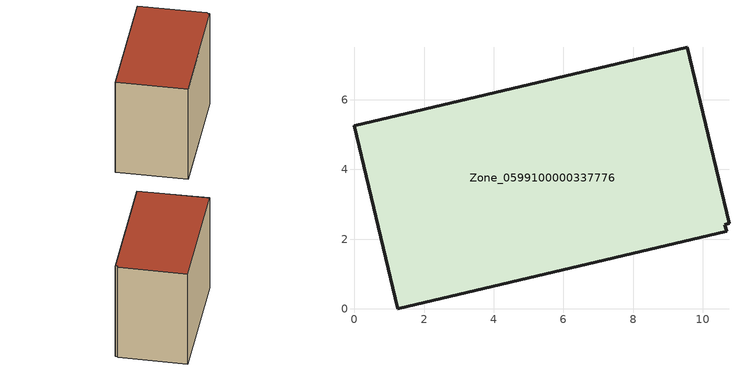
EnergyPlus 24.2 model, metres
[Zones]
Zone_0599100000337776
 floor ground (C_G): 10.75,2.46 10.64,2.41 10.68,2.23 1.24,0 0,5.25 9.55,7.51 z0
 wall outside (C_F): 10.75,2.46 9.55,7.51 0,5.25 1.24,0 10.68,2.23 10.64,2.41 10.75,2.46 z0:8.03
 roof outside (C_R): 10.64,2.41 10.75,2.46 9.55,7.51 0,5.25 1.24,0 10.68,2.23 z8.03
[BUILDING]
Pand.0599100000337776: North Axis=0; Terrain=City; Loads Convergence Tolerance Value=0.04; Temperature Convergence Tolerance Value=0.4; Solar Distribution=FullExterior; Maximum Number of Warmup Days=25; Minimum Number of Warmup Days=1
[Site:Location]
Rotterdam.The.Hague.AP_ZH_NLD Design_Conditions: Latitude=51.96; Longitude=4.45; Time Zone=1; Elevation=-4.5
[SITE:GROUNDTEMPERATURE:BUILDINGSURFACE]
18, 18, 18, 18, 18, 18, 18, 18, 18, 18, 18, 18
[MATERIAL] Thermal Absorptance=0.9; Solar Absorptance=0.7; Visible Absorptance=0.7
Name | Roughness | Thickness | Conductivity | Density | Specific Heat
G.TI.1975-1991 | MediumSmooth | 0.15 | 0.288461 | 540 | 1210
F.TI.1975-1991 | Rough | 0.3 | 0.230769 | 1920 | 840
R.TI.1975-1991 | MediumRough | 0.2 | 0.153846 | 1500 | 1000
[CONSTRUCTION]
C_G: G.TI.1975-1991
C_F: F.TI.1975-1991
C_R: R.TI.1975-1991
[ZONE]
Zone_0599100000337776: Type=1; Multiplier=1; Ceiling Height=Autocalculate; Volume=Autocalculate; Floor Area=autocalculate; Part of Total Floor Area=Yes
[ZONEINFILTRATION:DESIGNFLOWRATE]
Infil_Zone_0599100000337776: Zone or ZoneList or Space or SpaceList=Zone_0599100000337776; Schedule=AlwaysOn; Design Flow Rate Calculation Method=Flow/Area; Flow Rate per Floor Area=0.003; Constant Term Coefficient=1; Temperature Term Coefficient=0; Velocity Term Coefficient=0; Velocity Squared Term Coefficient=0
[HVACTEMPLATE:ZONE:IDEALLOADSAIRSYSTEM]
Zone_0599100000337776: Maximum Heating Supply Air Temperature=50; Minimum Cooling Supply Air Temperature=13; Maximum Heating Supply Air Humidity Ratio=0.0156; Minimum Cooling Supply Air Humidity Ratio=0.0077; Heating Limit=NoLimit; Cooling Limit=NoLimit; Dehumidification Control Type=ConstantSensibleHeatRatio; Cooling Sensible Heat Ratio=0.7; Dehumidification Setpoint=60; Humidification Control Type=None; Humidification Setpoint=30; Outdoor Air Method=None; Outdoor Air Flow Rate per Person=0.00944; Outdoor Air Flow Rate per Zone Floor Area=0; Outdoor Air Flow Rate per Zone=0; Demand Controlled Ventilation Type=None; Outdoor Air Economizer Type=NoEconomizer; Heat Recovery Type=None; Sensible Heat Recovery Effectiveness=0.7; Latent Heat Recovery Effectiveness=0.65
[ZONECONTROL:THERMOSTAT]
ThermostatControl_Zone_0599100000337776: Zone or ZoneList=Zone_0599100000337776; Control Type Schedule=DualSetpointControlType; Control 1=Thermostat_Zone_0599100000337776; Temperature Difference Between Cutout And Setpoint=0
[THERMOSTATSETPOINT:DUALSETPOINT]
Thermostat_Zone_0599100000337776: Heating Setpoint Temperature Schedule=HeatingSetpoint_Zone_0599100000337776; Cooling Setpoint Temperature Schedule=CoolingSetpoint_Zone_0599100000337776
[SCHEDULE:COMPACT]
HeatingSetpoint_Zone_0599100000337776: Through: 12/31, For: AllDays, Until: 24:00, 21
CoolingSetpoint_Zone_0599100000337776: Through: 12/31, For: AllDays, Until: 24:00, 24
DualSetpointControlType: Through: 12/31, For: AllDays, Until: 24:00, 4
AlwaysOn: Through: 12/31, For: AllDays, Until: 24:00, 1
